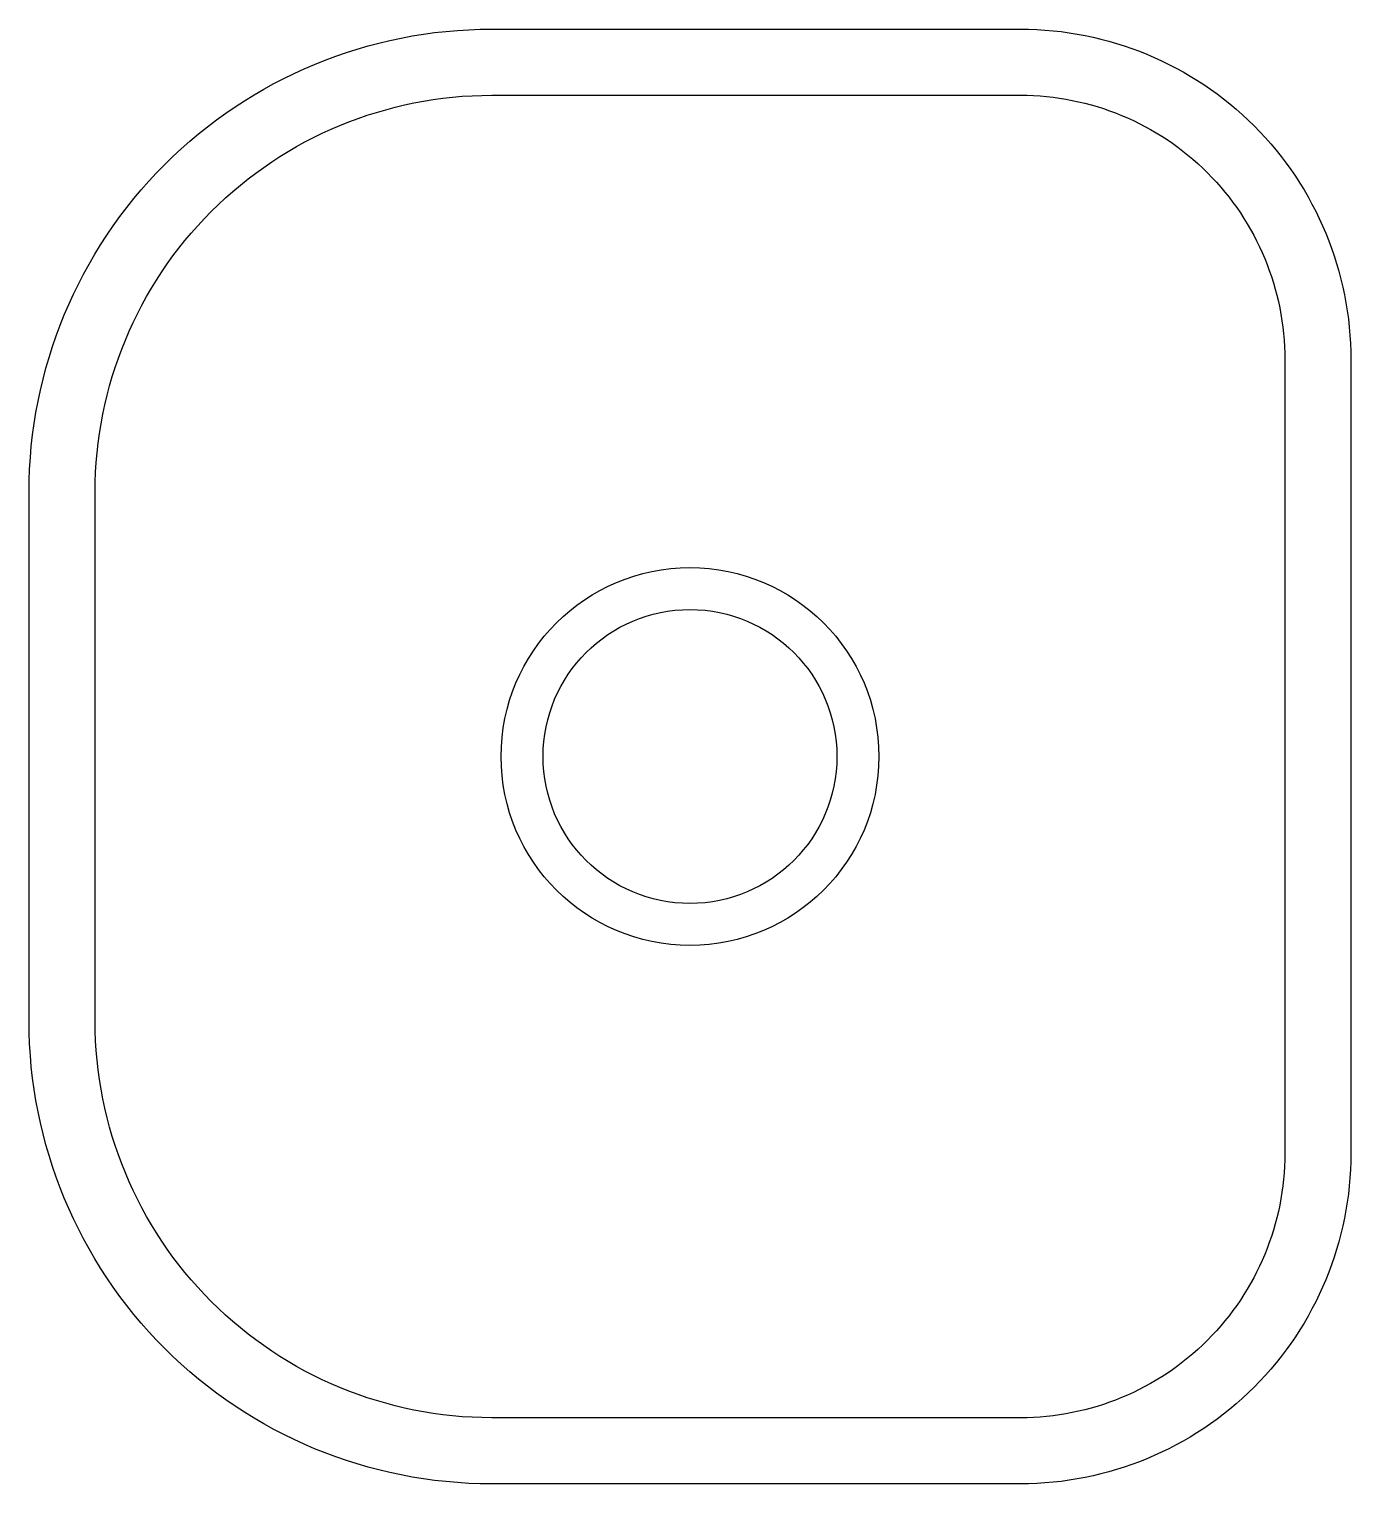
# Model space of a CAD drawing. Extents: x 4931 to 5331, y 838 to 1278.
import ezdxf

# ---------------------------------------------------------------- set-up
doc = ezdxf.new("R2010")
doc.units = 0
doc.header["$LTSCALE"] = 60
doc.layers.get('0').update_dxf_attribs({"linetype": 'CONTINUOUS'})

msp = doc.modelspace()

# ---------------------------------------------------------------- linework, layer by layer
for points in [[(5070.57, 837.81, -0.414214), (4930.57, 977.81), (4930.57, 1137.81, -0.414214), (5070.57, 1277.81), (5230.57, 1277.81, -0.414214), (5330.57, 1177.81), (5330.57, 937.81, -0.414214), (5230.57, 837.81)], [(5070.57, 857.81, -0.414214), (4950.57, 977.81), (4950.57, 1137.81, -0.414214), (5070.57, 1257.81), (5230.57, 1257.81, -0.414214), (5310.57, 1177.81), (5310.57, 937.81, -0.414214), (5230.57, 857.81)]]:
    msp.add_lwpolyline(points, format="xyb", close=True)
for radius in [57.15, 44.45]:
    msp.add_circle((5130.57, 1057.81), radius)

doc.saveas('drawing.dxf')
